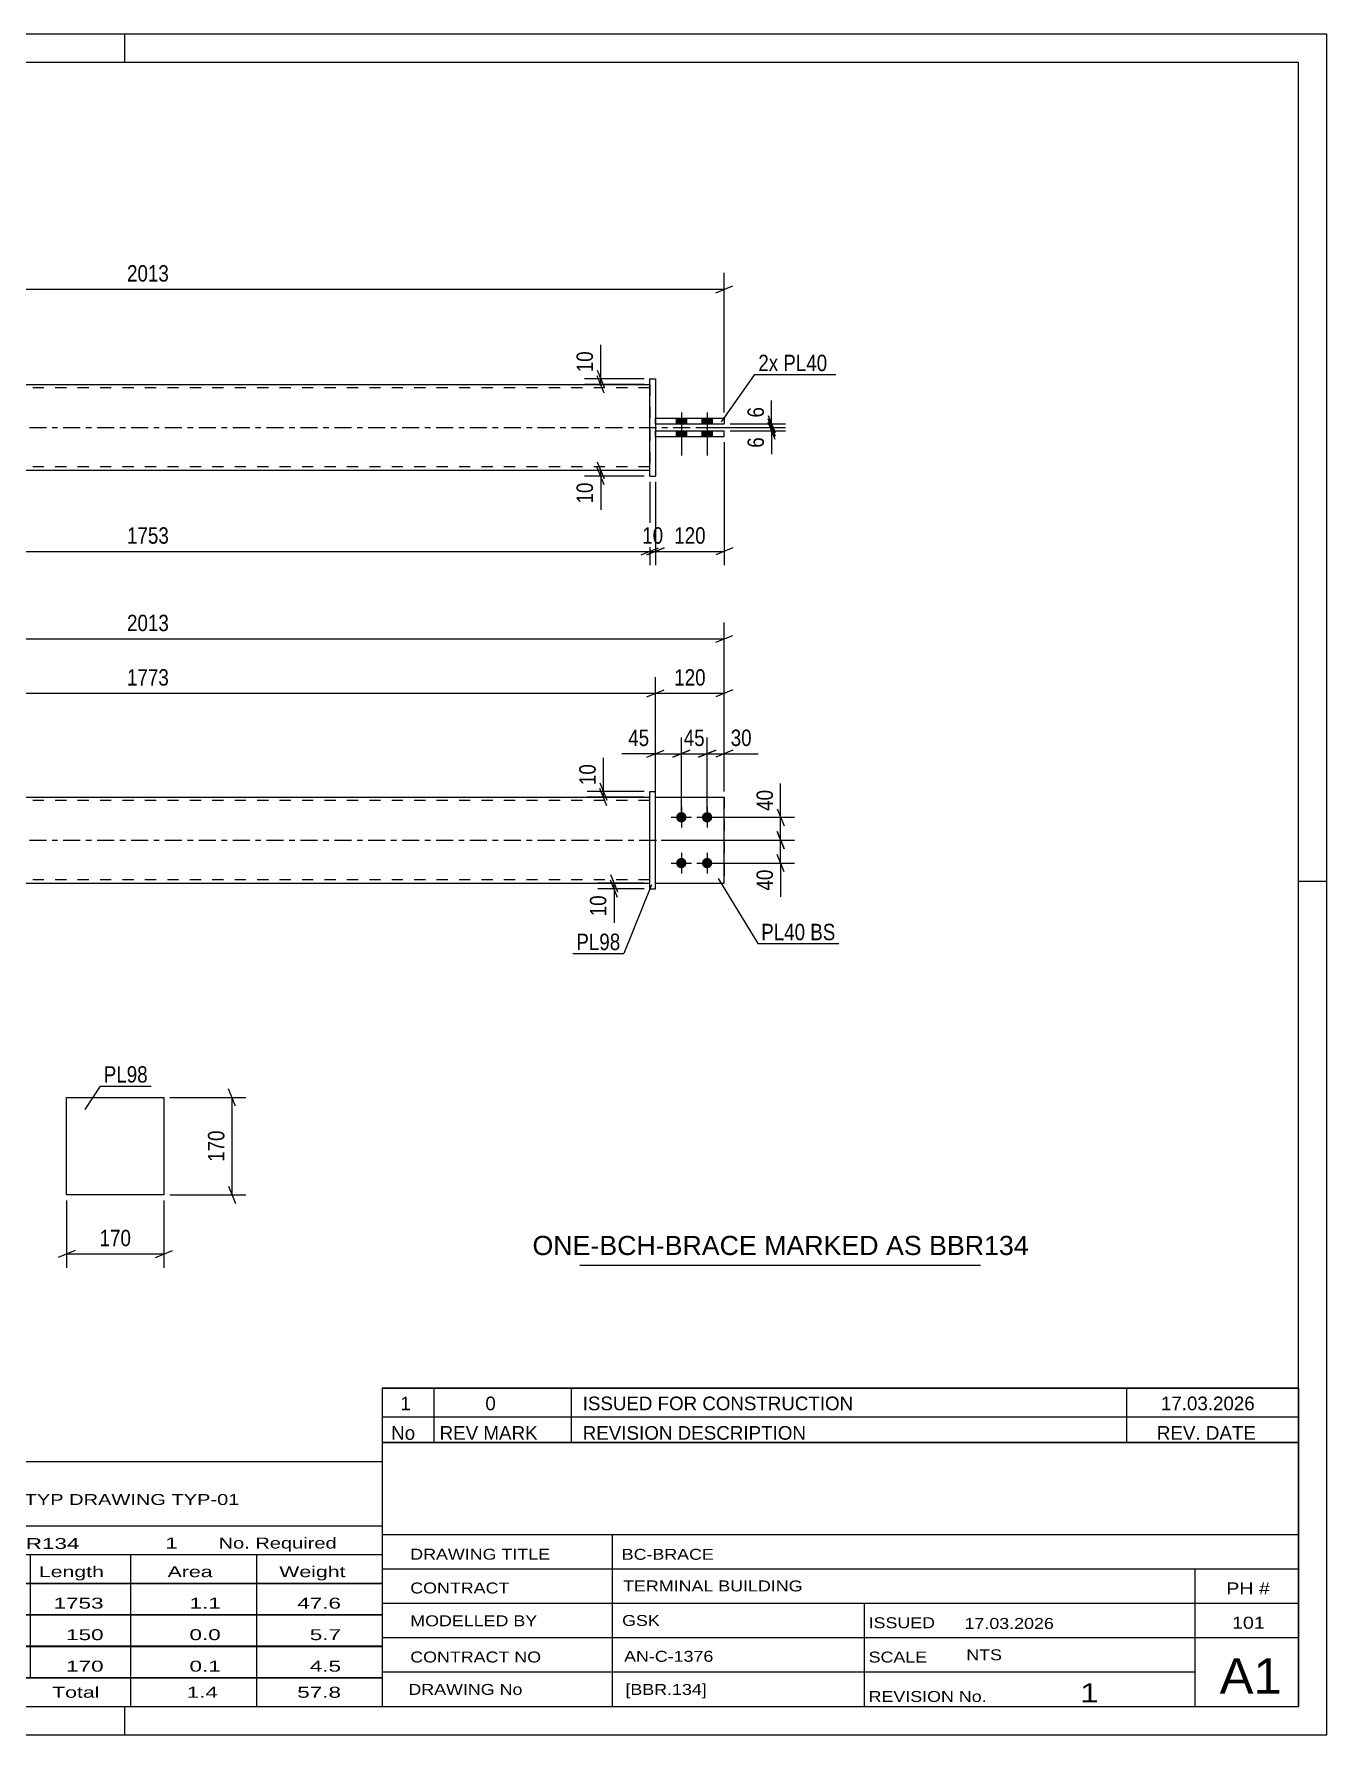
# Model space of a CAD drawing. Header units: millimetres. Extents: x 0 to 420, y 0 to 297.
# Drawn here: x 194.2 to 420, y 0 to 297 of the extents above; entities that cross this region are included whole.
import ezdxf

# ---------------------------------------------------------------- set-up
doc = ezdxf.new("R2010")
doc.units = ezdxf.units.MM
doc.linetypes.add('DXK_LINE_DOT2', pattern=[3.9198, 1.9599, -1.9599])
doc.linetypes.add('DXK_LINE_DOT3', pattern=[5.9187, 2.979, -0.9799, 0.9799, -0.9799])
doc.styles.add('Arial', font='ARIAL.TTF', dxfattribs={"height": 0.2})
doc.styles.add('Arial Narrow', font='ARIALN.TTF', dxfattribs={"height": 0.2})

# ---------------------------------------------------------------- blocks, each defined once
blk = doc.blocks.new('Unknown-580605680-1163')
at = {"color": 5, "linetype": 'Continuous'}
for p, q in [((420, 297), (0, 297)), ((210, 292), (210, 297)), ((420, 0), (420, 297)), ((415, 292), (5, 292)), ((415, 5), (415, 292)), ((420, 149), (415, 149)), ((5, 5), (415, 5)), ((210, 0), (210, 5)), ((0, 0), (420, 0))]:
    blk.add_line(p, q, dxfattribs=at)
blk = doc.blocks.new('Part-580605680-1823 - 1791')
at = {"color": 2, "linetype": 'Continuous'}
for p, q in [((302.73, 163.74), (314.73, 163.74)), ((314.73, 163.74), (314.73, 163.74)), ((314.73, 148.74), (314.73, 163.74)), ((302.73, 148.74), (314.73, 148.74))]:
    blk.add_line(p, q, dxfattribs=at)
at = {"color": 7, "linetype": 'DXK_LINE_DOT2'}
for p, q in [((302.73, 163.74), (314.73, 163.74)), ((302.73, 148.74), (302.73, 163.74)), ((314.73, 163.74), (314.73, 163.74)), ((302.73, 148.74), (302.73, 148.74)), ((302.73, 148.74), (314.73, 148.74))]:
    blk.add_line(p, q, dxfattribs=at)
blk = doc.blocks.new('Part-580605680-1803 - 1791')
at = {"color": 2, "linetype": 'Continuous'}
for p, q in [((301.73, 164.74), (302.73, 164.74)), ((301.73, 147.74), (301.73, 164.74)), ((302.73, 147.74), (302.73, 164.74)), ((301.73, 147.74), (301.73, 147.74)), ((301.73, 147.74), (302.73, 147.74))]:
    blk.add_line(p, q, dxfattribs=at)
at = {"color": 7, "linetype": 'DXK_LINE_DOT2'}
for p, q in [((301.73, 164.74), (302.73, 164.74)), ((301.73, 147.74), (302.73, 147.74))]:
    blk.add_line(p, q, dxfattribs=at)
blk = doc.blocks.new('Part-580605680-1828 - 1791')
at = {"color": 2, "linetype": 'Continuous'}
for p, q in [((126.41, 163.74), (301.73, 163.74)), ((126.41, 148.74), (301.73, 148.74))]:
    blk.add_line(p, q, dxfattribs=at)
at = {"color": 7, "linetype": 'DXK_LINE_DOT2'}
for p, q in [((126.41, 148.74), (126.41, 163.74)), ((301.73, 148.74), (301.73, 163.74)), ((301.73, 163.14), (126.41, 163.14)), ((301.73, 149.34), (126.41, 149.34))]:
    blk.add_line(p, q, dxfattribs=at)
at = {"color": 7, "linetype": 'DXK_LINE_DOT3'}
blk.add_line((116.41, 156.24), (311.73, 156.24), dxfattribs=at)
blk = doc.blocks.new('Bolt-580605680-1834 - 1791')
at = {"linetype": 'Continuous'}
for points in [[(307.23, 161.14), (307.42, 161.12), (307.59, 161.06), (307.76, 160.96), (307.9, 160.84), (308.01, 160.69), (308.08, 160.51), (308.12, 160.33), (308.12, 160.14), (308.08, 159.96), (308.01, 159.79), (307.9, 159.63), (307.76, 159.51), (307.59, 159.41), (307.42, 159.36), (307.23, 159.34), (307.04, 159.36), (306.86, 159.41), (306.7, 159.51), (306.56, 159.63), (306.45, 159.79), (306.37, 159.96), (306.33, 160.14), (306.33, 160.33), (306.37, 160.51), (306.45, 160.69), (306.56, 160.84), (306.7, 160.96), (306.86, 161.06), (307.04, 161.12)], [(311.73, 161.14), (311.92, 161.12), (312.09, 161.06), (312.26, 160.96), (312.4, 160.84), (312.51, 160.69), (312.58, 160.51), (312.62, 160.33), (312.62, 160.14), (312.58, 159.96), (312.51, 159.79), (312.4, 159.63), (312.26, 159.51), (312.09, 159.41), (311.92, 159.36), (311.73, 159.34), (311.54, 159.36), (311.36, 159.41), (311.2, 159.51), (311.06, 159.63), (310.95, 159.79), (310.87, 159.96), (310.83, 160.14), (310.83, 160.33), (310.87, 160.51), (310.95, 160.69), (311.06, 160.84), (311.2, 160.96), (311.36, 161.06), (311.54, 161.12)], [(307.23, 153.14), (307.42, 153.12), (307.59, 153.06), (307.76, 152.96), (307.9, 152.84), (308.01, 152.69), (308.08, 152.51), (308.12, 152.33), (308.12, 152.14), (308.08, 151.96), (308.01, 151.79), (307.9, 151.63), (307.76, 151.51), (307.59, 151.41), (307.42, 151.36), (307.23, 151.34), (307.04, 151.36), (306.86, 151.41), (306.7, 151.51), (306.56, 151.63), (306.45, 151.79), (306.37, 151.96), (306.33, 152.14), (306.33, 152.33), (306.37, 152.51), (306.45, 152.69), (306.56, 152.84), (306.7, 152.96), (306.86, 153.06), (307.04, 153.12)], [(311.73, 153.14), (311.92, 153.12), (312.09, 153.06), (312.26, 152.96), (312.4, 152.84), (312.51, 152.69), (312.58, 152.51), (312.62, 152.33), (312.62, 152.14), (312.58, 151.96), (312.51, 151.79), (312.4, 151.63), (312.26, 151.51), (312.09, 151.41), (311.92, 151.36), (311.73, 151.34), (311.54, 151.36), (311.36, 151.41), (311.2, 151.51), (311.06, 151.63), (310.95, 151.79), (310.87, 151.96), (310.83, 152.14), (310.83, 152.33), (310.87, 152.51), (310.95, 152.69), (311.06, 152.84), (311.2, 152.96), (311.36, 153.06), (311.54, 153.12)]]:
    blk.add_hatch(color=1, dxfattribs=at).paths.add_polyline_path(points)
at = {"color": 1, "linetype": 'Continuous'}
for p, q in [((307.23, 162.04), (307.23, 158.44)), ((311.73, 162.04), (311.73, 158.44)), ((305.43, 160.24), (309.03, 160.24)), ((309.93, 160.24), (313.53, 160.24)), ((305.43, 152.24), (309.03, 152.24)), ((307.23, 154.04), (307.23, 150.44)), ((309.93, 152.24), (313.53, 152.24)), ((311.73, 154.04), (311.73, 150.44))]:
    blk.add_line(p, q, dxfattribs=at)
blk = doc.blocks.new('Part-580605680-1839 - 1791')
at = {"color": 7, "linetype": 'DXK_LINE_DOT2'}
for p, q in [((302.73, 163.74), (314.73, 163.74)), ((302.73, 148.74), (302.73, 163.74)), ((302.73, 163.74), (314.73, 163.74)), ((314.73, 163.74), (314.73, 163.74)), ((314.73, 163.74), (314.73, 148.74)), ((302.73, 148.74), (302.73, 148.74)), ((302.73, 148.74), (314.73, 148.74)), ((302.73, 148.74), (314.73, 148.74))]:
    blk.add_line(p, q, dxfattribs=at)
blk = doc.blocks.new('Part-580605680-2138 - 2128')
at = {"color": 2, "linetype": 'Continuous'}
for p, q in [((126.41, 235.81), (301.73, 235.81)), ((301.73, 220.81), (126.41, 220.81))]:
    blk.add_line(p, q, dxfattribs=at)
at = {"color": 7, "linetype": 'DXK_LINE_DOT2'}
for p, q in [((126.41, 220.81), (126.41, 235.81)), ((301.73, 235.21), (126.41, 235.21)), ((301.73, 235.81), (301.73, 220.81)), ((301.73, 221.41), (126.41, 221.41))]:
    blk.add_line(p, q, dxfattribs=at)
at = {"color": 7, "linetype": 'DXK_LINE_DOT3'}
blk.add_line((116.41, 228.31), (311.73, 228.31), dxfattribs=at)
blk = doc.blocks.new('Part-580605680-2139 - 2128')
at = {"color": 2, "linetype": 'Continuous'}
for p, q in [((301.73, 236.81), (301.73, 236.81)), ((301.73, 219.81), (301.73, 236.81)), ((301.73, 236.81), (302.73, 236.81)), ((302.73, 236.81), (302.73, 236.81)), ((302.73, 236.81), (302.73, 219.81)), ((301.73, 219.81), (302.73, 219.81)), ((301.73, 219.81), (301.73, 219.81)), ((302.73, 219.81), (302.73, 219.81))]:
    blk.add_line(p, q, dxfattribs=at)
at = {"color": 7, "linetype": 'DXK_LINE_DOT2'}
for p, q in [((301.73, 236.81), (301.73, 236.81)), ((301.73, 236.81), (302.73, 236.81)), ((301.73, 219.81), (302.73, 219.81))]:
    blk.add_line(p, q, dxfattribs=at)
blk = doc.blocks.new('Bolt-580605680-2133 - 2128')
at = {"linetype": 'Continuous'}
for points in [[(308.13, 229.91), (306.33, 229.91), (306.33, 228.91), (308.13, 228.91)], [(308.13, 229.91), (306.33, 229.91), (306.33, 228.91), (308.13, 228.91)], [(312.63, 229.91), (310.83, 229.91), (310.83, 228.91), (312.63, 228.91)], [(312.63, 229.91), (310.83, 229.91), (310.83, 228.91), (312.63, 228.91)], [(308.13, 227.71), (306.33, 227.71), (306.33, 226.71), (308.13, 226.71)], [(308.13, 227.71), (306.33, 227.71), (306.33, 226.71), (308.13, 226.71)], [(312.63, 227.71), (310.83, 227.71), (310.83, 226.71), (312.63, 226.71)], [(312.63, 227.71), (310.83, 227.71), (310.83, 226.71), (312.63, 226.71)]]:
    blk.add_hatch(color=1, dxfattribs=at).paths.add_polyline_path(points)
at = {"color": 1, "linetype": 'Continuous'}
for p, q in [((306.33, 229.91), (306.33, 228.91)), ((306.33, 229.91), (306.33, 228.91)), ((307.23, 230.91), (307.23, 223.41)), ((307.23, 230.91), (307.23, 223.41)), ((308.13, 229.91), (308.13, 228.91)), ((308.13, 229.91), (308.13, 228.91)), ((310.83, 229.91), (310.83, 228.91)), ((310.83, 229.91), (310.83, 228.91)), ((311.73, 230.91), (311.73, 223.41)), ((311.73, 230.91), (311.73, 223.41)), ((312.63, 229.91), (312.63, 228.91)), ((312.63, 229.91), (312.63, 228.91)), ((306.33, 227.71), (306.33, 226.71)), ((306.33, 227.71), (306.33, 226.71)), ((308.13, 227.71), (308.13, 226.71)), ((308.13, 227.71), (308.13, 226.71)), ((310.83, 227.71), (310.83, 226.71)), ((310.83, 227.71), (310.83, 226.71)), ((312.63, 227.71), (312.63, 226.71)), ((312.63, 227.71), (312.63, 226.71))]:
    blk.add_line(p, q, dxfattribs=at)
blk = doc.blocks.new('Part-580605680-2155 - 2128')
at = {"color": 2, "linetype": 'Continuous'}
for p, q in [((302.73, 229.91), (314.73, 229.91)), ((302.73, 228.91), (314.73, 228.91)), ((314.73, 229.91), (314.73, 228.91))]:
    blk.add_line(p, q, dxfattribs=at)
at = {"color": 7, "linetype": 'DXK_LINE_DOT2'}
for p, q in [((302.73, 228.91), (302.73, 229.91)), ((302.73, 229.91), (314.73, 229.91)), ((302.73, 228.91), (314.73, 228.91)), ((314.73, 229.91), (314.73, 229.91))]:
    blk.add_line(p, q, dxfattribs=at)
blk = doc.blocks.new('Part-580605680-2160 - 2128')
at = {"color": 2, "linetype": 'Continuous'}
for p, q in [((302.73, 227.71), (314.73, 227.71)), ((302.73, 226.71), (314.73, 226.71)), ((314.73, 226.71), (314.73, 227.71))]:
    blk.add_line(p, q, dxfattribs=at)
at = {"color": 7, "linetype": 'DXK_LINE_DOT2'}
for p, q in [((302.73, 226.71), (302.73, 227.71)), ((302.73, 227.71), (314.73, 227.71)), ((302.73, 226.71), (314.73, 226.71))]:
    blk.add_line(p, q, dxfattribs=at)
blk = doc.blocks.new('Part-580605680-1390 - 1374')
at = {"color": 2, "linetype": 'Continuous'}
for p, q in [((199.86, 94.31), (199.86, 111.31)), ((199.86, 111.31), (216.86, 111.31)), ((216.86, 111.31), (216.86, 94.31)), ((216.86, 94.31), (199.86, 94.31))]:
    blk.add_line(p, q, dxfattribs=at)
blk = doc.blocks.new('StraightDimension-580605680-1926 - 1791')
at = {"color": 7, "linetype": 'Continuous'}
for p, q in [((323.97, 157.74), (325.17, 154.74)), ((303.73, 156.24), (326.97, 156.24)), ((324.57, 152.24), (324.57, 156.24)), ((312.73, 152.24), (326.97, 152.24)), ((325.17, 150.74), (323.97, 153.74))]:
    blk.add_line(p, q, dxfattribs=at)
at = {"color": 0}
blk.add_wipeout([(323.82, 151.71), (319.62, 151.71), (319.62, 146.85), (323.82, 146.85)], dxfattribs=at)
at = {"color": 7, "linetype": 'Continuous'}
blk.add_line((324.57, 152.24), (324.57, 146.33), dxfattribs=at)
blk.add_line((324.57, 152.24), (324.57, 146.33), dxfattribs=at)
at = {"color": 3, "style": 'Arial Narrow'}
blk.add_text('40', height=2.863, rotation=90.0002, dxfattribs=at).set_placement((323.22, 147.45))
blk = doc.blocks.new('StraightDimension-580605680-1951 - 1791')
at = {"color": 7, "linetype": 'Continuous'}
for p, q in [((125.41, 157.24), (125.41, 184.73)), ((302.73, 164.74), (302.73, 184.73)), ((126.91, 182.48), (123.91, 181.28)), ((125.41, 181.88), (302.73, 181.88)), ((301.23, 181.28), (304.23, 182.48))]:
    blk.add_line(p, q, dxfattribs=at)
at = {"color": 0}
blk.add_wipeout([(218.33, 182.63), (218.33, 186.83), (209.81, 186.83), (209.81, 182.63)], dxfattribs=at)
at = {"color": 3, "style": 'Arial Narrow'}
blk.add_text('1773', height=2.863, dxfattribs=at).set_placement((210.41, 183.23))
blk = doc.blocks.new('StraightDimension-580605680-1867 - 1791')
at = {"color": 7, "linetype": 'Continuous'}
for p, q in [((307.23, 161.24), (307.23, 174.18)), ((311.73, 161.24), (311.73, 174.18)), ((305.73, 170.73), (308.73, 171.93)), ((307.23, 171.33), (311.73, 171.33)), ((313.23, 171.93), (310.23, 170.73))]:
    blk.add_line(p, q, dxfattribs=at)
at = {"color": 0}
blk.add_wipeout([(311.91, 172.08), (311.91, 176.28), (307.05, 176.28), (307.05, 172.08)], dxfattribs=at)
at = {"color": 3, "style": 'Arial Narrow'}
blk.add_text('45', height=2.863, dxfattribs=at).set_placement((307.65, 172.68))
blk = doc.blocks.new('StraightDimension-580605680-1897 - 1791')
at = {"color": 7, "linetype": 'Continuous'}
for p, q in [((113.41, 164.74), (113.41, 194.24)), ((314.73, 164.74), (314.73, 194.24)), ((114.91, 191.99), (111.91, 190.79)), ((113.41, 191.39), (314.73, 191.39)), ((313.23, 190.79), (316.23, 191.99))]:
    blk.add_line(p, q, dxfattribs=at)
at = {"color": 0}
blk.add_wipeout([(218.33, 192.14), (218.33, 196.34), (209.81, 196.34), (209.81, 192.14)], dxfattribs=at)
at = {"color": 3, "style": 'Arial Narrow'}
blk.add_text('2013', height=2.863, dxfattribs=at).set_placement((210.41, 192.74))
blk = doc.blocks.new('StraightDimension-580605680-1851 - 1791')
at = {"color": 7, "linetype": 'Continuous'}
for p, q in [((302.73, 164.74), (302.73, 174.18)), ((307.23, 161.24), (307.23, 174.18)), ((301.23, 170.73), (304.23, 171.93)), ((302.73, 171.33), (307.23, 171.33)), ((308.73, 171.93), (305.73, 170.73))]:
    blk.add_line(p, q, dxfattribs=at)
at = {"color": 0}
blk.add_wipeout([(302.2, 172.08), (302.2, 176.28), (297.35, 176.28), (297.35, 172.08)], dxfattribs=at)
at = {"color": 7, "linetype": 'Continuous'}
blk.add_line((302.73, 171.33), (296.82, 171.33), dxfattribs=at)
blk.add_line((302.73, 171.33), (296.82, 171.33), dxfattribs=at)
at = {"color": 3, "style": 'Arial Narrow'}
blk.add_text('45', height=2.863, dxfattribs=at).set_placement((297.95, 172.68))
blk = doc.blocks.new('StraightDimension-580605680-1880 - 1791')
at = {"color": 7, "linetype": 'Continuous'}
for p, q in [((311.73, 161.24), (311.73, 174.18)), ((314.73, 164.74), (314.73, 174.18)), ((310.23, 170.73), (313.23, 171.93)), ((311.73, 171.33), (314.73, 171.33)), ((316.23, 171.93), (313.23, 170.73))]:
    blk.add_line(p, q, dxfattribs=at)
at = {"color": 0}
blk.add_wipeout([(320.11, 172.08), (320.11, 176.28), (315.25, 176.28), (315.25, 172.08)], dxfattribs=at)
at = {"color": 7, "linetype": 'Continuous'}
blk.add_line((314.73, 171.33), (320.63, 171.33), dxfattribs=at)
blk.add_line((314.73, 171.33), (320.63, 171.33), dxfattribs=at)
at = {"color": 3, "style": 'Arial Narrow'}
blk.add_text('30', height=2.863, dxfattribs=at).set_placement((315.85, 172.68))
blk = doc.blocks.new('StraightDimension-580605680-1917 - 1791')
at = {"color": 7, "linetype": 'Continuous'}
for p, q in [((323.97, 161.74), (325.17, 158.74)), ((312.73, 160.24), (326.97, 160.24)), ((325.17, 154.74), (323.97, 157.74)), ((324.57, 156.24), (324.57, 160.24)), ((303.73, 156.24), (326.97, 156.24))]:
    blk.add_line(p, q, dxfattribs=at)
at = {"color": 0}
blk.add_wipeout([(323.82, 165.62), (319.62, 165.62), (319.62, 160.76), (323.82, 160.76)], dxfattribs=at)
at = {"color": 7, "linetype": 'Continuous'}
blk.add_line((324.57, 160.24), (324.57, 166.14), dxfattribs=at)
blk.add_line((324.57, 160.24), (324.57, 166.14), dxfattribs=at)
at = {"color": 3, "style": 'Arial Narrow'}
blk.add_text('40', height=2.863, rotation=90.0002, dxfattribs=at).set_placement((323.22, 161.36))
blk = doc.blocks.new('StraightDimension-580605680-1966 - 1791')
at = {"color": 7, "linetype": 'Continuous'}
for p, q in [((302.73, 164.74), (302.73, 184.73)), ((314.73, 164.74), (314.73, 184.73)), ((301.23, 181.28), (304.23, 182.48)), ((302.73, 181.88), (314.73, 181.88)), ((316.23, 182.48), (313.23, 181.28))]:
    blk.add_line(p, q, dxfattribs=at)
at = {"color": 0}
blk.add_wipeout([(312.07, 182.63), (312.07, 186.83), (305.39, 186.83), (305.39, 182.63)], dxfattribs=at)
at = {"color": 3, "style": 'Arial Narrow'}
blk.add_text('120', height=2.863, dxfattribs=at).set_placement((305.99, 183.23))
blk = doc.blocks.new('StraightDimension-580605680-2080 - 1791')
at = {"color": 7, "linetype": 'Continuous'}
for p, q in [((300.73, 148.74), (292.62, 148.74)), ((294.87, 150.24), (296.07, 147.24)), ((296.07, 146.24), (294.87, 149.24)), ((295.47, 147.74), (295.47, 148.74)), ((300.73, 147.74), (292.62, 147.74))]:
    blk.add_line(p, q, dxfattribs=at)
at = {"color": 0}
blk.add_wipeout([(294.72, 147.21), (290.52, 147.21), (290.52, 142.35), (294.72, 142.35)], dxfattribs=at)
at = {"color": 7, "linetype": 'Continuous'}
blk.add_line((295.47, 147.74), (295.47, 141.83), dxfattribs=at)
blk.add_line((295.47, 147.74), (295.47, 141.83), dxfattribs=at)
at = {"color": 3, "style": 'Arial Narrow'}
blk.add_text('10', height=2.863, rotation=90.0002, dxfattribs=at).set_placement((294.12, 142.95))
blk = doc.blocks.new('StraightDimension-580605680-2089 - 1791')
at = {"color": 7, "linetype": 'Continuous'}
for p, q in [((300.73, 164.74), (290.76, 164.74)), ((300.73, 163.74), (290.76, 163.74)), ((293.01, 166.24), (294.21, 163.24)), ((294.21, 162.24), (293.01, 165.24)), ((293.61, 163.74), (293.61, 164.74))]:
    blk.add_line(p, q, dxfattribs=at)
at = {"color": 0}
blk.add_wipeout([(292.86, 170.12), (288.66, 170.12), (288.66, 165.26), (292.86, 165.26)], dxfattribs=at)
at = {"color": 7, "linetype": 'Continuous'}
blk.add_line((293.61, 164.74), (293.61, 170.64), dxfattribs=at)
blk.add_line((293.61, 164.74), (293.61, 170.64), dxfattribs=at)
at = {"color": 3, "style": 'Arial Narrow'}
blk.add_text('10', height=2.863, rotation=90.0002, dxfattribs=at).set_placement((292.26, 165.86))
blk = doc.blocks.new('StraightDimension-580605680-2196 - 2128')
at = {"color": 7, "linetype": 'Continuous'}
for p, q in [((126.41, 218.81), (126.41, 204.26)), ((301.73, 218.81), (301.73, 204.26)), ((127.91, 207.26), (124.91, 206.06)), ((126.41, 206.66), (301.73, 206.66)), ((300.23, 206.06), (303.23, 207.26))]:
    blk.add_line(p, q, dxfattribs=at)
at = {"color": 0}
blk.add_wipeout([(218.33, 207.41), (218.33, 211.61), (209.81, 211.61), (209.81, 207.41)], dxfattribs=at)
at = {"color": 3, "style": 'Arial Narrow'}
blk.add_text('1753', height=2.863, dxfattribs=at).set_placement((210.41, 208.01))
blk = doc.blocks.new('StraightDimension-580605680-2185 - 2128')
at = {"color": 7, "linetype": 'Continuous'}
for p, q in [((114.91, 253.03), (111.91, 251.83)), ((113.41, 230.91), (113.41, 255.28)), ((313.23, 251.83), (316.23, 253.03)), ((314.73, 230.91), (314.73, 255.28)), ((113.41, 252.43), (314.73, 252.43))]:
    blk.add_line(p, q, dxfattribs=at)
at = {"color": 0}
blk.add_wipeout([(218.33, 253.18), (218.33, 257.38), (209.81, 257.38), (209.81, 253.18)], dxfattribs=at)
at = {"color": 3, "style": 'Arial Narrow'}
blk.add_text('2013', height=2.863, dxfattribs=at).set_placement((210.41, 253.78))
blk = doc.blocks.new('StraightDimension-580605680-2223 - 2128')
at = {"color": 7, "linetype": 'Continuous'}
for p, q in [((301.73, 218.81), (301.73, 204.26)), ((302.73, 218.81), (302.73, 204.26)), ((300.23, 206.06), (303.23, 207.26)), ((304.23, 207.26), (301.23, 206.06)), ((301.73, 206.66), (302.73, 206.66))]:
    blk.add_line(p, q, dxfattribs=at)
at = {"color": 0}
blk.add_wipeout([(304.66, 207.41), (304.66, 211.61), (299.8, 211.61), (299.8, 207.41)], dxfattribs=at)
at = {"color": 3, "style": 'Arial Narrow'}
blk.add_text('10', height=2.863, dxfattribs=at).set_placement((300.4, 208.01))
blk = doc.blocks.new('StraightDimension-580605680-2232 - 2128')
at = {"color": 7, "linetype": 'Continuous'}
for p, q in [((314.73, 225.71), (314.73, 204.26)), ((302.73, 218.81), (302.73, 204.26)), ((301.23, 206.06), (304.23, 207.26)), ((302.73, 206.66), (314.73, 206.66)), ((316.23, 207.26), (313.23, 206.06))]:
    blk.add_line(p, q, dxfattribs=at)
at = {"color": 0}
blk.add_wipeout([(312.07, 207.41), (312.07, 211.61), (305.39, 211.61), (305.39, 207.41)], dxfattribs=at)
at = {"color": 3, "style": 'Arial Narrow'}
blk.add_text('120', height=2.863, dxfattribs=at).set_placement((305.99, 208.01))
blk = doc.blocks.new('StraightDimension-580605680-2243 - 2128')
at = {"color": 7, "linetype": 'Continuous'}
for p, q in [((300.73, 220.81), (290.29, 220.81)), ((300.73, 219.81), (290.29, 219.81)), ((292.54, 222.31), (293.74, 219.31)), ((293.74, 218.31), (292.54, 221.31)), ((293.14, 219.81), (293.14, 220.81))]:
    blk.add_line(p, q, dxfattribs=at)
at = {"color": 0}
blk.add_wipeout([(292.39, 219.29), (288.19, 219.29), (288.19, 214.43), (292.39, 214.43)], dxfattribs=at)
at = {"color": 7, "linetype": 'Continuous'}
blk.add_line((293.14, 219.81), (293.14, 213.9), dxfattribs=at)
blk.add_line((293.14, 219.81), (293.14, 213.9), dxfattribs=at)
at = {"color": 3, "style": 'Arial Narrow'}
blk.add_text('10', height=2.863, rotation=90.0002, dxfattribs=at).set_placement((291.79, 215.03))
blk = doc.blocks.new('StraightDimension-580605680-2264 - 2128')
at = {"color": 7, "linetype": 'Continuous'}
for p, q in [((322.4, 229.81), (323.6, 226.81)), ((323.6, 226.21), (322.4, 229.21)), ((310.48, 228.31), (325.4, 228.31)), ((315.73, 227.71), (325.4, 227.71)), ((323, 227.71), (323, 228.31))]:
    blk.add_line(p, q, dxfattribs=at)
at = {"color": 0}
blk.add_wipeout([(322.25, 227.19), (318.05, 227.19), (318.05, 224.16), (322.25, 224.16)], dxfattribs=at)
at = {"color": 7, "linetype": 'Continuous'}
blk.add_line((323, 227.71), (323, 223.63), dxfattribs=at)
blk.add_line((323, 227.71), (323, 223.63), dxfattribs=at)
at = {"color": 3, "style": 'Arial Narrow'}
blk.add_text('6', height=2.86, rotation=90.0002, dxfattribs=at).set_placement((321.65, 224.76))
blk = doc.blocks.new('StraightDimension-580605680-2273 - 2128')
at = {"color": 7, "linetype": 'Continuous'}
for p, q in [((315.73, 228.91), (325.4, 228.91)), ((322.4, 230.41), (323.6, 227.41)), ((323.6, 226.81), (322.4, 229.81)), ((323, 228.31), (323, 228.91)), ((310.48, 228.31), (325.4, 228.31))]:
    blk.add_line(p, q, dxfattribs=at)
at = {"color": 0}
blk.add_wipeout([(322.25, 232.46), (318.05, 232.46), (318.05, 229.44), (322.25, 229.44)], dxfattribs=at)
at = {"color": 7, "linetype": 'Continuous'}
blk.add_line((323, 228.91), (323, 232.99), dxfattribs=at)
blk.add_line((323, 228.91), (323, 232.99), dxfattribs=at)
at = {"color": 3, "style": 'Arial Narrow'}
blk.add_text('6', height=2.86, rotation=90.0002, dxfattribs=at).set_placement((321.65, 230.04))
blk = doc.blocks.new('StraightDimension-580605680-2282 - 2128')
at = {"color": 7, "linetype": 'Continuous'}
for p, q in [((292.54, 238.31), (293.74, 235.31)), ((300.73, 236.81), (290.29, 236.81)), ((300.73, 235.81), (290.29, 235.81)), ((293.74, 234.31), (292.54, 237.31)), ((293.14, 235.81), (293.14, 236.81))]:
    blk.add_line(p, q, dxfattribs=at)
at = {"color": 0}
blk.add_wipeout([(292.39, 242.19), (288.19, 242.19), (288.19, 237.34), (292.39, 237.34)], dxfattribs=at)
at = {"color": 7, "linetype": 'Continuous'}
blk.add_line((293.14, 236.81), (293.14, 242.72), dxfattribs=at)
blk.add_line((293.14, 236.81), (293.14, 242.72), dxfattribs=at)
at = {"color": 3, "style": 'Arial Narrow'}
blk.add_text('10', height=2.863, rotation=90.0002, dxfattribs=at).set_placement((291.79, 237.94))
blk = doc.blocks.new('StraightDimension-580605680-1402 - 1374')
at = {"color": 7, "linetype": 'Continuous'}
for p, q in [((199.86, 93.31), (199.86, 81.59)), ((216.86, 93.31), (216.86, 81.59)), ((201.36, 84.59), (198.36, 83.39)), ((199.86, 83.99), (216.86, 83.99)), ((215.36, 83.39), (218.36, 84.59))]:
    blk.add_line(p, q, dxfattribs=at)
at = {"color": 0}
blk.add_wipeout([(211.71, 84.74), (211.71, 88.94), (205.02, 88.94), (205.02, 84.74)], dxfattribs=at)
at = {"color": 3, "style": 'Arial Narrow'}
blk.add_text('170', height=2.863, dxfattribs=at).set_placement((205.62, 85.34))
blk = doc.blocks.new('StraightDimension-580605680-1392 - 1374')
at = {"color": 7, "linetype": 'Continuous'}
for p, q in [((217.86, 111.31), (231.16, 111.31)), ((229.36, 109.81), (228.16, 112.81)), ((228.76, 94.31), (228.76, 111.31)), ((228.16, 95.81), (229.36, 92.81)), ((217.86, 94.31), (231.16, 94.31))]:
    blk.add_line(p, q, dxfattribs=at)
at = {"color": 0}
blk.add_wipeout([(228.01, 106.15), (223.81, 106.15), (223.81, 99.47), (228.01, 99.47)], dxfattribs=at)
at = {"color": 3, "style": 'Arial Narrow'}
blk.add_text('170', height=2.863, rotation=90.0002, dxfattribs=at).set_placement((227.41, 100.07))
blk = doc.blocks.new('Unknown-580605680-3685')
at = {"color": 7, "linetype": 'Continuous'}
for p, q in [((255, 51.05), (255, 5)), ((255, 51.05), (415, 51.05)), ((415, 51), (415, 5)), ((255, 35), (415, 35)), ((295.14, 35), (295.14, 5)), ((255, 29), (415, 29)), ((397, 5.05), (397, 29.05)), ((255, 23), (415, 23)), ((339.14, 23), (339.14, 5)), ((255, 17), (415, 17)), ((255, 11), (397, 11)), ((255, 5), (415, 5))]:
    blk.add_line(p, q, dxfattribs=at)
at = {"color": 7, "style": 'Arial Narrow'}
for s, height, width, p in [('DRAWING TITLE', 1.9089, 1.425378, (259.88, 30.61)), ('BC-BRACE', 1.909, 1.425378, (296.81, 30.59)), ('TERMINAL BUILDING', 1.9089, 1.425378, (297.06, 25.07)), ('CONTRACT', 1.909, 1.425378, (259.88, 24.71)), ('MODELLED BY', 1.9089, 1.425378, (259.88, 18.98)), ('GSK', 1.909, 1.425378, (296.88, 19.04)), ('ISSUED', 1.909, 1.425378, (339.94, 18.64)), ('17.03.2026', 1.909, 1.425378, (356.69, 18.52)), ('CONTRACT NO', 1.9089, 1.425378, (259.88, 12.66)), ('AN-C-1376', 1.909, 1.425378, (297.23, 12.78)), ('SCALE', 1.909, 1.425378, (339.94, 12.65)), ('A1', 6.204, 1.25, (401.24, 7.2)), ('DRAWING No', 1.909, 1.425378, (259.56, 7)), ('[BBR.134]', 1.909, 1.425378, (297.46, 6.99)), ('1', 3.34, 1.5, (376.91, 5.68)), ('REVISION No.', 1.9089, 1.425378, (339.94, 5.77))]:
    blk.add_text(s, height=height, dxfattribs=dict(at, width=width)).set_placement(p)
at = {"color": 7, "linetype": 'Continuous', "style": 'Arial Narrow'}
for s, height, width, p in [('PH #', 2.1, 1.42538, (402.4, 24.55)), ('101', 2.1, 1.42538, (403.41, 18.55)), ('NTS', 1.909, 1.425378, (357, 13.05))]:
    blk.add_text(s, height=height, dxfattribs=dict(at, width=width)).set_placement(p)
blk = doc.blocks.new('Unknown-580605680-3686')
at = {"color": 7, "linetype": 'Continuous'}
for p, q in [((255, 60.55), (415, 60.55)), ((415, 60.55), (255, 60.55)), ((255, 60.55), (255, 55.55)), ((264, 60.55), (264, 55.55)), ((288, 60.55), (288, 55.55)), ((385, 60.55), (385, 55.55)), ((415, 60.55), (415, 55.55)), ((255, 55.55), (415, 55.55)), ((255, 55.55), (255, 51.05)), ((255, 55.55), (415, 55.55)), ((264, 55.55), (264, 51.05)), ((288, 55.55), (288, 51.05)), ((385, 55.55), (385, 51.05)), ((415, 55.55), (415, 51.05)), ((415, 51.05), (255, 51.05))]:
    blk.add_line(p, q, dxfattribs=at)
at = {"color": 7, "linetype": 'Continuous', "style": 'Arial Narrow'}
for s, height, width, p in [('1', 2.39, 1.196471, (258.16, 56.7)), ('0', 2.39, 1.196471, (273, 56.7)), ('ISSUED FOR CONSTRUCTION', 2.3861, 1.196471, (290, 56.7)), ('17.03.2026', 2.386, 1.196471, (391, 56.7)), ('No', 2.386, 1.2, (256.54, 51.55)), ('REV MARK', 2.386, 1.2, (265, 51.55)), ('REVISION DESCRIPTION', 2.3861, 1.2, (290, 51.55)), ('REV. DATE', 2.386, 1.2, (390.28, 51.55))]:
    blk.add_text(s, height=height, dxfattribs=dict(at, width=width)).set_placement(p)
blk = doc.blocks.new('Unknown-580605680-3687')
at = {"color": 7, "linetype": 'Continuous'}
for p, q in [((95, 47.75), (255, 47.75)), ((95, 36.5), (95, 47.75)), ((255, 47.75), (255, 36.5)), ((95, 36.5), (255, 36.5)), ((95, 36.5), (95, 31.5)), ((255, 36.5), (255, 31.5)), ((95, 31.5), (255, 31.5)), ((95, 31.5), (95, 26.5)), ((119, 31.5), (119, 26.5)), ((154.5, 31.5), (154.5, 26.5)), ((180.5, 31.5), (180.5, 26.5)), ((193.5, 31.5), (193.5, 26.5)), ((211, 31.5), (211, 26.5)), ((233, 31.5), (233, 26.5)), ((255, 31.5), (255, 26.5)), ((95, 26.5), (255, 26.5)), ((95, 26.45), (95, 21.05)), ((95, 26.45), (255, 26.45)), ((119, 26.5), (119, 21)), ((154.5, 26.5), (154.5, 21)), ((180.5, 26.5), (180.5, 21)), ((193.5, 26.5), (193.5, 21)), ((211, 26.5), (211, 21)), ((233, 26.5), (233, 21)), ((255, 26.45), (255, 21.05)), ((95, 21.05), (255, 21.05)), ((95, 20.95), (95, 15.55)), ((95, 20.95), (255, 20.95)), ((119, 21), (119, 15.5)), ((154.5, 21), (154.5, 15.5)), ((180.5, 21), (180.5, 15.5)), ((193.5, 21), (193.5, 15.5)), ((211, 21), (211, 15.5)), ((233, 21), (233, 15.5)), ((255, 20.95), (255, 15.55)), ((95, 15.55), (255, 15.55)), ((95, 15.45), (95, 10.05)), ((95, 15.45), (255, 15.45)), ((119, 15.5), (119, 10)), ((154.5, 15.5), (154.5, 10)), ((180.5, 15.5), (180.5, 10)), ((193.5, 15.5), (193.5, 10)), ((211, 15.5), (211, 10)), ((233, 15.5), (233, 10)), ((255, 15.45), (255, 10.05)), ((95, 10.05), (255, 10.05)), ((95, 10), (255, 10)), ((95, 10), (95, 5)), ((211, 10), (211, 5)), ((233, 10), (233, 5)), ((255, 10), (255, 5)), ((95, 5), (255, 5))]:
    blk.add_line(p, q, dxfattribs=at)
at = {"color": 7, "style": 'Arial Narrow'}
for s, height, width, p in [('GENERAL NOTES & WELD DETAILS :', 2.8633, 1.4, (96.15, 40.06)), ('REFER TYP DRAWING TYP-01', 1.9089, 1.6, (179.7, 40.16)), ("MATERIAL LIST FOR ASSEMBLY MK'D", 1.9089, 1.6, (96.15, 32.56)), ('BBR134', 1.909, 1.794707, (187.48, 32.47)), ('1', 1.91, 1.794707, (217.08, 32.56)), ('No. Required', 1.9089, 1.6, (226.41, 32.56)), ('Mark', 1.909, 1.7, (96.34, 27.5)), ('Profile', 1.909, 1.7, (129.41, 27.5)), ('Material', 1.909, 1.7, (159.54, 27.56)), ('No.', 1.909, 1.7, (184.5, 27.56)), ('Length', 1.909, 1.7, (195, 27.56)), ('Area', 1.909, 1.7, (217.5, 27.56)), ('Weight', 1.909, 1.7, (237, 27.56))]:
    blk.add_text(s, height=height, dxfattribs=dict(at, width=width)).set_placement(p)
at = {"color": 7, "linetype": 'Continuous', "style": 'Arial Narrow'}
for s, height, width, p in [('BBR134', 1.909, 1.794707, (96.5, 22.06)), ('SHS150*6', 1.909, 1.794707, (121, 22.06)), ('E350', 1.909, 1.794707, (160.74, 22.06)), ('1', 1.91, 1.794707, (184.86, 22.06)), ('1753', 1.909, 1.794707, (197.58, 22.06)), ('1.1', 1.909, 1.794707, (221.32, 22.06)), ('47.6', 1.909, 1.794707, (240.14, 22.06)), ('PL40', 1.909, 1.794707, (96.5, 16.56)), ('PL10*120', 1.909, 1.794707, (121, 16.56)), ('E350', 1.909, 1.794707, (160.74, 16.56)), ('4', 1.91, 1.794707, (184.86, 16.56)), ('150', 1.909, 1.794707, (199.77, 16.56)), ('0.0', 1.909, 1.794707, (221.32, 16.56)), ('5.7', 1.909, 1.794707, (242.33, 16.56)), ('PL98', 1.909, 1.794707, (96.5, 11.06)), ('PL10*170', 1.909, 1.794707, (121, 11.06)), ('E350', 1.909, 1.794707, (160.74, 11.06)), ('2', 1.91, 1.794707, (184.86, 11.06)), ('170', 1.909, 1.794707, (199.77, 11.06)), ('0.1', 1.909, 1.794707, (221.32, 11.06)), ('4.5', 1.909, 1.794707, (242.33, 11.06)), ('Total', 1.909, 1.7, (197.33, 6.5)), ('1.4', 1.909, 1.794707, (220.83, 6.5)), ('57.8', 1.909, 1.794707, (240.14, 6.5))]:
    blk.add_text(s, height=height, dxfattribs=dict(at, width=width)).set_placement(p)
blk = doc.blocks.new('Unknown-580605680-3688')
at = {"color": 7, "linetype": 'Continuous'}
blk.add_line((289.5, 82.05), (359.5, 82.05), dxfattribs=at)
at = {"color": 7, "style": 'Arial'}
blk.add_text('ONE-BCH-BRACE MARKED AS BBR134', height=3.3428, dxfattribs=at).set_placement((281.23, 83.8))
blk = doc.blocks.new('Mark-580605680-1799 - 1791')
at = {"color": 0}
blk.add_wipeout([(296.57, 137.05), (296.57, 140.05), (288.89, 140.05), (288.89, 137.05)], dxfattribs=at)
blk.add_wipeout([(296.57, 137.05), (296.57, 140.05), (288.89, 140.05), (288.89, 137.05)], dxfattribs=at)
at = {"color": 30, "linetype": 'Continuous'}
for p in [(302.03, 148.42), (288.29, 136.45)]:
    blk.add_line(p, (297.17, 136.45), dxfattribs=at)
at = {"color": 3, "style": 'Arial Narrow'}
blk.add_text('PL98', height=2.863, dxfattribs=at).set_placement((288.89, 137.05))
blk = doc.blocks.new('MarkSet-580605680-2113 - 1791')
at = {"color": 0}
blk.add_wipeout([(328.85, 138.77), (328.85, 141.77), (321.18, 141.77), (321.18, 138.77)], dxfattribs=at)
blk.add_wipeout([(328.85, 138.77), (328.85, 141.77), (321.18, 141.77), (321.18, 138.77)], dxfattribs=at)
at = {"color": 30, "linetype": 'Continuous'}
blk.add_line((313.66, 149.53), (320.58, 138.17), dxfattribs=at)
at = {"color": 0}
blk.add_wipeout([(334.13, 138.77), (334.13, 141.77), (329.75, 141.77), (329.75, 138.77)], dxfattribs=at)
blk.add_wipeout([(334.13, 138.77), (334.13, 141.77), (329.75, 141.77), (329.75, 138.77)], dxfattribs=at)
at = {"color": 30, "linetype": 'Continuous'}
blk.add_line((320.58, 138.17), (334.73, 138.17), dxfattribs=at)
at = {"color": 3, "style": 'Arial Narrow'}
for s, p in [('PL40', (321.18, 138.77)), ('BS', (329.75, 138.77))]:
    blk.add_text(s, height=2.863, dxfattribs=at).set_placement(p)
blk = doc.blocks.new('MarkSet-580605680-2335 - 2128')
at = {"color": 0}
blk.add_wipeout([(324.14, 238.14), (324.14, 241.14), (320.67, 241.14), (320.67, 238.14)], dxfattribs=at)
blk.add_wipeout([(324.14, 238.14), (324.14, 241.14), (320.67, 241.14), (320.67, 238.14)], dxfattribs=at)
at = {"color": 30, "linetype": 'Continuous'}
blk.add_line((314.25, 229.31), (320.07, 237.54), dxfattribs=at)
at = {"color": 0}
blk.add_wipeout([(332.72, 238.14), (332.72, 241.14), (325.04, 241.14), (325.04, 238.14)], dxfattribs=at)
blk.add_wipeout([(332.72, 238.14), (332.72, 241.14), (325.04, 241.14), (325.04, 238.14)], dxfattribs=at)
at = {"color": 30, "linetype": 'Continuous'}
blk.add_line((320.07, 237.54), (334.22, 237.54), dxfattribs=at)
at = {"color": 3, "style": 'Arial Narrow'}
for s, p in [('2x', (320.67, 238.14)), ('PL40', (325.04, 238.14))]:
    blk.add_text(s, height=2.863, dxfattribs=at).set_placement(p)
blk = doc.blocks.new('Mark-580605680-1386 - 1374')
at = {"color": 0}
blk.add_wipeout([(214.03, 113.91), (214.03, 116.91), (206.35, 116.91), (206.35, 113.91)], dxfattribs=at)
blk.add_wipeout([(214.03, 113.91), (214.03, 116.91), (206.35, 116.91), (206.35, 113.91)], dxfattribs=at)
at = {"color": 30, "linetype": 'Continuous'}
for p, q in [((203.11, 109.21), (205.75, 113.31)), ((205.75, 113.31), (214.63, 113.31))]:
    blk.add_line(p, q, dxfattribs=at)
at = {"color": 3, "style": 'Arial Narrow'}
blk.add_text('PL98', height=2.863, dxfattribs=at).set_placement((206.35, 113.91))

msp = doc.modelspace()

# ---------------------------------------------------------------- block references
for name in ['Unknown-580605680-1163', 'Part-580605680-2138 - 2128', 'Part-580605680-2139 - 2128', 'Part-580605680-2155 - 2128', 'Bolt-580605680-2133 - 2128', 'Part-580605680-2160 - 2128', 'Part-580605680-1828 - 1791', 'Part-580605680-1803 - 1791', 'Part-580605680-1823 - 1791', 'Part-580605680-1839 - 1791', 'Bolt-580605680-1834 - 1791', 'Part-580605680-1390 - 1374', 'Unknown-580605680-3688', 'Unknown-580605680-3686', 'Unknown-580605680-3685', 'Unknown-580605680-3687']:
    msp.add_blockref(name, (0, 0))

# ---------------------------------------------------------------- next in the draw order: block references
for name in ['StraightDimension-580605680-2185 - 2128', 'StraightDimension-580605680-2196 - 2128', 'StraightDimension-580605680-1867 - 1791', 'StraightDimension-580605680-1926 - 1791', 'StraightDimension-580605680-2080 - 1791', 'Mark-580605680-1386 - 1374', 'StraightDimension-580605680-1402 - 1374']:
    msp.add_blockref(name, (0, 0))

# ---------------------------------------------------------------- next in the draw order: block references
for name in ['StraightDimension-580605680-2282 - 2128', 'StraightDimension-580605680-2223 - 2128', 'StraightDimension-580605680-1951 - 1791', 'MarkSet-580605680-2113 - 1791', 'Mark-580605680-1799 - 1791', 'StraightDimension-580605680-1392 - 1374']:
    msp.add_blockref(name, (0, 0))

# ---------------------------------------------------------------- next in the draw order: block references
for name in ['StraightDimension-580605680-2232 - 2128', 'StraightDimension-580605680-1897 - 1791']:
    msp.add_blockref(name, (0, 0))

# ---------------------------------------------------------------- next in the draw order: block references
for name in ['StraightDimension-580605680-2264 - 2128', 'StraightDimension-580605680-2243 - 2128', 'StraightDimension-580605680-1851 - 1791', 'StraightDimension-580605680-1880 - 1791']:
    msp.add_blockref(name, (0, 0))

# ---------------------------------------------------------------- next in the draw order: block references
for name in ['StraightDimension-580605680-2273 - 2128', 'StraightDimension-580605680-1917 - 1791']:
    msp.add_blockref(name, (0, 0))

# ---------------------------------------------------------------- next in the draw order: block references
for name in ['MarkSet-580605680-2335 - 2128', 'StraightDimension-580605680-1966 - 1791']:
    msp.add_blockref(name, (0, 0))

# ---------------------------------------------------------------- next in the draw order: block references
msp.add_blockref('StraightDimension-580605680-2089 - 1791', (0, 0))

doc.saveas('drawing.dxf')
